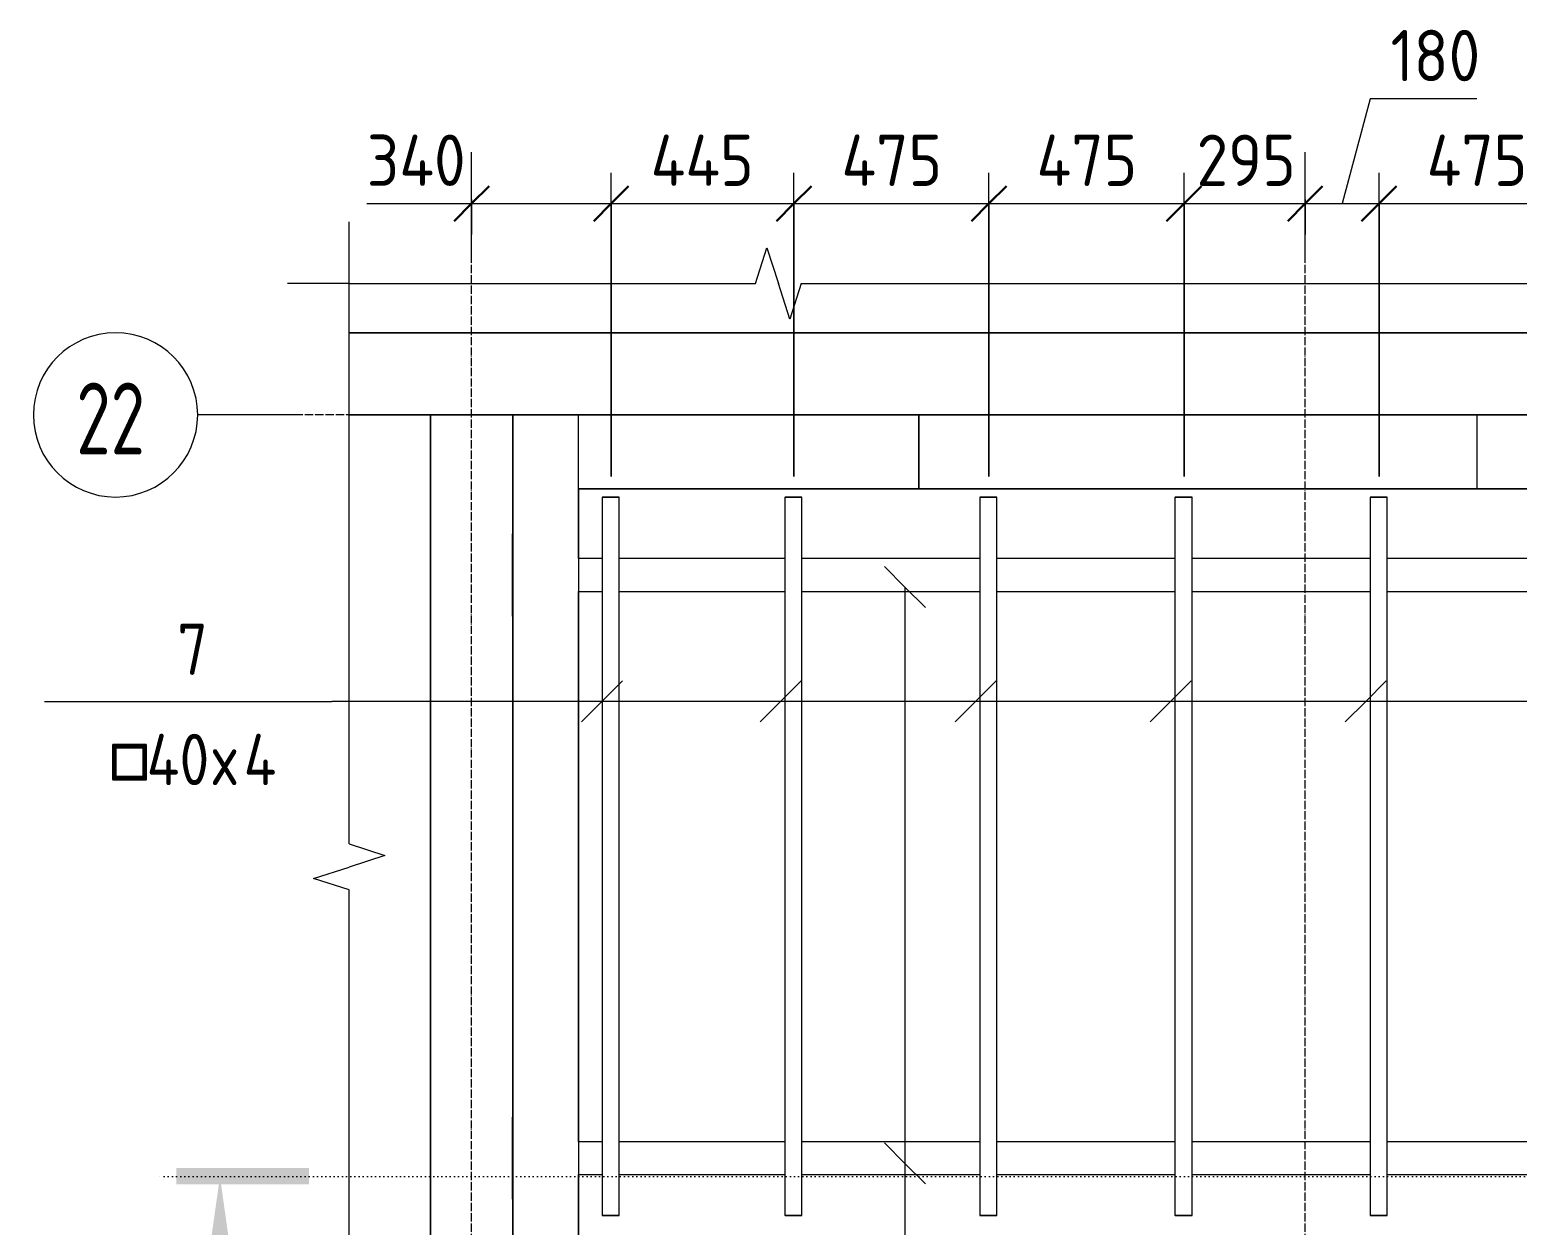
# Model space of a CAD drawing. Header units: millimetres. Extents: x 1343 to 81479, y -38120 to 27770.
# Drawn here: x 36761 to 40383, y 4876 to 7788 of the extents above; entities that cross this region are included whole.
import ezdxf

# ---------------------------------------------------------------- set-up
doc = ezdxf.new("R2010")
doc.units = ezdxf.units.MM
doc.linetypes.add('02 Штрихпунктирная _20 мм_', pattern=[25, 20, -2.5, 0, -2.5])
doc.linetypes.add('04 Пунктир 10мм', pattern=[10, 0, -10])
for name, color, linetype, lineweight in [('AA_Dim', 7, 'Continuous', 9), ('AA_Dim-50', 7, 'Continuous', 9), ('AA_Oformlenie', 7, 'Continuous', 9), ('AA_Razrez', 7, 'Continuous', 9), ('AA_Vinoska', 7, 'Continuous', 9), ('AF_Balki', 7, 'Continuous', 20), ('AF_Okno', 7, 'Continuous', 20), ('AF_Stena_Опалубка_Существующая', 253, 'Continuous', 20), ('Оси', 7, 'Continuous', 9)]:
    doc.layers.add(name, color=color, linetype=linetype, lineweight=lineweight)
doc.styles.add('ISOCPEUR_6', font='isocpeur.TTF', dxfattribs={"width": 0.7, "height": 175})
doc.styles.add('ISOCPEUR_7', font='isocpeur.TTF', dxfattribs={"width": 0.9, "height": 125})
doc.styles.add('ISOCPEUR_8', font='isocpeur.TTF', dxfattribs={"width": 0.85, "height": 125})
doc.styles.add('ISOCPEUR_9', font='isocpeur.TTF', dxfattribs={"width": 0.85, "height": 125})
doc.dimstyles.new('05_Округл_5мм__прозр__3', dxfattribs={"dimscale": 304.8, "dimtxt": 125.344371, "dimasz": 0.278871, "dimexe": 0.246063, "dimexo": 0.164042, "dimgap": 0.016404, "dimtad": 1, "dimdec": 0, "dimrnd": 5, "dimdsep": 46, "dimtxsty": 'ISOCPEUR_7', "dimblk1": 'OBLIQUE', "dimblk2": 'OBLIQUE', "dimsah": 1, "dimcen": 0.09, "dimdle": 0.246063, "dimazin": 0, "dimtfac": 1, "dimtdec": 4, "dimtix": 1, "dimtmove": 1, "dimatfit": 3, "dimfxl": 1, "dimtvp": 1, "dimtolj": 1, "dimtzin": 0, "dimlwd": 18, "dimlwe": 18, "dimarcsym": 2})
doc.dimstyles.new('05_Округл_5мм__прозр__4', dxfattribs={"dimscale": 304.8, "dimtxt": 125.344371, "dimasz": 0.278871, "dimexe": 0.246063, "dimexo": 0.164042, "dimgap": 0.016404, "dimtad": 1, "dimdec": 0, "dimrnd": 5, "dimdsep": 46, "dimtxsty": 'ISOCPEUR_7', "dimblk1": 'OBLIQUE', "dimblk2": 'OBLIQUE', "dimsah": 1, "dimcen": 0.09, "dimdle": 0.246063, "dimazin": 0, "dimtfac": 1, "dimtdec": 4, "dimtix": 1, "dimtmove": 0, "dimatfit": 3, "dimfxl": 1, "dimtvp": 1, "dimtolj": 1, "dimtzin": 0, "dimlwd": 18, "dimlwe": 18, "dimarcsym": 2})

# ---------------------------------------------------------------- blocks, each defined once
blk = doc.blocks.new('231_Проем прямоугольный _Окно_Стена_ - 231_Проем прямоугольный _Окно_Стена_-4129284-КР_ПЛ_Км_2')
at = {"layer": 'AF_Okno', "color": 254}
blk.add_line((-555, 320), (805, 320), dxfattribs=at)
blk = doc.blocks.new('253_Профиль гнутый сварной квадратный _НесКаркас_Балка_ - Балка_80х6-4080235-КР_ПЛ_Км_2')
at = {"layer": 'AF_Balki'}
for p, q in [((-22802.2, 5080), (-22860.1, 5080)), ((-22357.2, 5080), (-22760.6, 5080)), ((-21882.2, 5080), (-22315.6, 5080)), ((-21407.2, 5080), (-21840.6, 5080)), ((-20932.2, 5080), (-21365.6, 5080)), ((-20457.2, 5080), (-20890.6, 5080)), ((-19982.2, 5080), (-20415.6, 5080)), ((-19507.1, 5080), (-19940.6, 5080)), ((-19273.7, 5080), (-19465.6, 5080)), ((-19276.8, 5080), (-19273.7, 5080)), ((-19273, 5068), (-19273, 5012)), ((-22860.1, 5000), (-22802.2, 5000)), ((-22760.6, 5000), (-22357.2, 5000)), ((-22315.6, 5000), (-21882.2, 5000)), ((-21840.6, 5000), (-21407.2, 5000)), ((-21365.6, 5000), (-20932.2, 5000)), ((-20890.6, 5000), (-20457.2, 5000)), ((-20415.6, 5000), (-19982.2, 5000)), ((-19940.6, 5000), (-19507.1, 5000)), ((-19465.6, 5000), (-19273.7, 5000)), ((-19273.7, 5000), (-19276.8, 5000))]:
    blk.add_line(p, q, dxfattribs=at)
for centre, start_param, end_param in [((-19273.7, 5068), 4.712389, 6.283185), ((-19273.7, 5012), 3.141593, 4.712389)]:
    blk.add_ellipse(centre, major_axis=(0, 12), ratio=0.055318, start_param=start_param, end_param=end_param, dxfattribs=at)
blk = doc.blocks.new('354_Прокат Лист _НесКаркас_РабПлоск_ - 354_Прокат Лист _НесКаркас_РабПлоск_-V27-КР_ПЛ_Км_2')
at = {"layer": 'AF_Balki'}
blk.add_line((-23020.1, 4940), (-23020.1, 5140), dxfattribs=at)
blk.add_line((-23020.1, 4940), (-23020.1, 5140), dxfattribs=at)
blk = doc.blocks.new('253_Профиль гнутый сварной квадратный _НесКаркас_Балка_ - Балка_80х6-4080535-КР_ПЛ_Км_2')
at = {"layer": 'AF_Balki'}
for p, q in [((-22802.2, 6500), (-22860.1, 6500)), ((-22357.2, 6500), (-22760.7, 6500)), ((-21882.2, 6500), (-22315.7, 6500)), ((-21407.2, 6500), (-21840.7, 6500)), ((-20932.2, 6500), (-21365.7, 6500)), ((-20457.2, 6500), (-20890.7, 6500)), ((-19982.2, 6500), (-20415.7, 6500)), ((-19507.1, 6500), (-19940.7, 6500)), ((-19273.7, 6500), (-19465.6, 6500)), ((-19276.8, 6500), (-19273.7, 6500)), ((-19273, 6488), (-19273, 6432)), ((-22860.1, 6420), (-22802.2, 6420)), ((-22760.9, 6420), (-22357.2, 6420)), ((-22315.9, 6420), (-21882.2, 6420)), ((-21840.9, 6420), (-21407.2, 6420)), ((-21365.9, 6420), (-20932.2, 6420)), ((-20890.9, 6420), (-20457.2, 6420)), ((-20415.9, 6420), (-19982.2, 6420)), ((-19940.9, 6420), (-19507.1, 6420)), ((-19465.8, 6420), (-19273.7, 6420)), ((-19273.7, 6420), (-19276.8, 6420))]:
    blk.add_line(p, q, dxfattribs=at)
for centre, start_param, end_param in [((-19273.7, 6488), 4.712389, 6.283185), ((-19273.7, 6432), 3.141593, 4.712389)]:
    blk.add_ellipse(centre, major_axis=(0, 12), ratio=0.055318, start_param=start_param, end_param=end_param, dxfattribs=at)
blk = doc.blocks.new('253_Профиль гнутый сварной квадратный _НесКаркас_Балка_ - Балка_40х4-4135807-КР_ПЛ_Км_2')
at = {"layer": 'AF_Balki'}
for p, q in [((-20932.2, 6650), (-20932.2, 4900)), ((-20932.2, 6650), (-20930.6, 6650)), ((-20932.2, 6650), (-20932.2, 6650)), ((-20927, 6650), (-20932, 6650)), ((-20930.6, 6650), (-20922, 6650)), ((-20927, 6650), (-20928.2, 6650)), ((-20927, 6650), (-20924.4, 6650)), ((-20924.7, 6650), (-20926.8, 6650)), ((-20922.3, 6650), (-20925.9, 6650)), ((-20900.8, 6650), (-20924.7, 6650)), ((-20924.4, 6650), (-20900.5, 6650)), ((-20898.4, 6650), (-20922.3, 6650)), ((-20922, 6650), (-20898.1, 6650)), ((-20892.7, 6650), (-20900.8, 6650)), ((-20900.5, 6650), (-20896.9, 6650)), ((-20895.6, 6650), (-20898.4, 6650)), ((-20898.1, 6650), (-20890.6, 6650)), ((-20896.2, 6650), (-20894.6, 6650)), ((-20890.6, 6650), (-20892.2, 6650)), ((-20890.6, 4900), (-20890.6, 6650)), ((-20932.2, 4900), (-20932.2, 4900)), ((-20930.6, 4900), (-20932.2, 4900)), ((-20932, 4900), (-20927, 4900)), ((-20922, 4900), (-20930.6, 4900)), ((-20928.2, 4900), (-20927, 4900)), ((-20924.4, 4900), (-20927, 4900)), ((-20926.8, 4900), (-20924.7, 4900)), ((-20925.9, 4900), (-20922.3, 4900)), ((-20924.7, 4900), (-20900.8, 4900)), ((-20900.5, 4900), (-20924.4, 4900)), ((-20922.3, 4900), (-20898.4, 4900)), ((-20898.1, 4900), (-20922, 4900)), ((-20900.8, 4900), (-20892.7, 4900)), ((-20896.9, 4900), (-20900.5, 4900)), ((-20898.4, 4900), (-20895.6, 4900)), ((-20890.6, 4900), (-20898.1, 4900)), ((-20894.6, 4900), (-20896.2, 4900)), ((-20892.2, 4900), (-20890.6, 4900))]:
    blk.add_line(p, q, dxfattribs=at)
blk = doc.blocks.new('253_Профиль гнутый сварной квадратный _НесКаркас_Балка_ - Балка_40х4-4135808-КР_ПЛ_Км_2')
at = {"layer": 'AF_Balki'}
for p, q in [((-21407.2, 6650), (-21407.2, 4900)), ((-21407.2, 6650), (-21405.6, 6650)), ((-21407.2, 6650), (-21407.2, 6650)), ((-21399.7, 6650), (-21407, 6650)), ((-21405.6, 6650), (-21397, 6650)), ((-21401.6, 6650), (-21403.2, 6650)), ((-21402.2, 6650), (-21399.4, 6650)), ((-21397.3, 6650), (-21400.9, 6650)), ((-21375.8, 6650), (-21399.7, 6650)), ((-21399.4, 6650), (-21375.5, 6650)), ((-21373.4, 6650), (-21397.3, 6650)), ((-21397, 6650), (-21373.1, 6650)), ((-21367.7, 6650), (-21375.8, 6650)), ((-21375.5, 6650), (-21371.9, 6650)), ((-21370.6, 6650), (-21373.4, 6650)), ((-21373.1, 6650), (-21365.6, 6650)), ((-21371.2, 6650), (-21369.6, 6650)), ((-21365.6, 6650), (-21367.2, 6650)), ((-21365.6, 4900), (-21365.6, 6650)), ((-21407.2, 4900), (-21407.2, 4900)), ((-21405.6, 4900), (-21407.2, 4900)), ((-21407, 4900), (-21399.7, 4900)), ((-21397, 4900), (-21405.6, 4900)), ((-21403.2, 4900), (-21401.6, 4900)), ((-21399.4, 4900), (-21402.2, 4900)), ((-21400.9, 4900), (-21397.3, 4900)), ((-21399.7, 4900), (-21375.8, 4900)), ((-21375.5, 4900), (-21399.4, 4900)), ((-21397.3, 4900), (-21373.4, 4900)), ((-21373.1, 4900), (-21397, 4900)), ((-21375.8, 4900), (-21367.7, 4900)), ((-21371.9, 4900), (-21375.5, 4900)), ((-21373.4, 4900), (-21370.6, 4900)), ((-21365.6, 4900), (-21373.1, 4900)), ((-21369.6, 4900), (-21371.2, 4900)), ((-21367.2, 4900), (-21365.6, 4900))]:
    blk.add_line(p, q, dxfattribs=at)
blk = doc.blocks.new('253_Профиль гнутый сварной квадратный _НесКаркас_Балка_ - Балка_40х4-4135809-КР_ПЛ_Км_2')
at = {"layer": 'AF_Balki'}
for p, q in [((-21882.2, 6650), (-21882.2, 4900)), ((-21882.2, 6650), (-21880.6, 6650)), ((-21882.2, 6650), (-21882.2, 6650)), ((-21874.7, 6650), (-21882, 6650)), ((-21880.6, 6650), (-21872, 6650)), ((-21876.6, 6650), (-21878.2, 6650)), ((-21877.2, 6650), (-21874.4, 6650)), ((-21872.3, 6650), (-21875.9, 6650)), ((-21850.8, 6650), (-21874.7, 6650)), ((-21874.4, 6650), (-21850.5, 6650)), ((-21848.4, 6650), (-21872.3, 6650)), ((-21872, 6650), (-21848.1, 6650)), ((-21842.7, 6650), (-21850.8, 6650)), ((-21850.5, 6650), (-21846.9, 6650)), ((-21845.6, 6650), (-21848.4, 6650)), ((-21848.1, 6650), (-21840.6, 6650)), ((-21846.2, 6650), (-21844.6, 6650)), ((-21840.6, 6650), (-21842.2, 6650)), ((-21840.6, 4900), (-21840.6, 6650)), ((-21882.2, 4900), (-21882.2, 4900)), ((-21880.6, 4900), (-21882.2, 4900)), ((-21882, 4900), (-21874.7, 4900)), ((-21872, 4900), (-21880.6, 4900)), ((-21878.2, 4900), (-21876.6, 4900)), ((-21874.4, 4900), (-21877.2, 4900)), ((-21875.9, 4900), (-21872.3, 4900)), ((-21874.7, 4900), (-21850.8, 4900)), ((-21850.5, 4900), (-21874.4, 4900)), ((-21872.3, 4900), (-21848.4, 4900)), ((-21848.1, 4900), (-21872, 4900)), ((-21850.8, 4900), (-21842.7, 4900)), ((-21846.9, 4900), (-21850.5, 4900)), ((-21848.4, 4900), (-21845.6, 4900)), ((-21840.6, 4900), (-21848.1, 4900)), ((-21844.6, 4900), (-21846.2, 4900)), ((-21842.2, 4900), (-21840.6, 4900))]:
    blk.add_line(p, q, dxfattribs=at)
blk = doc.blocks.new('253_Профиль гнутый сварной квадратный _НесКаркас_Балка_ - Балка_40х4-4135810-КР_ПЛ_Км_2')
at = {"layer": 'AF_Balki'}
for p, q in [((-22357.2, 6650), (-22357.2, 4900)), ((-22357.2, 6650), (-22355.6, 6650)), ((-22357.2, 6650), (-22357.2, 6650)), ((-22349.7, 6650), (-22356.4, 6650)), ((-22355.6, 6650), (-22347, 6650)), ((-22351.6, 6650), (-22353.2, 6650)), ((-22352.2, 6650), (-22349.4, 6650)), ((-22347.3, 6650), (-22350.9, 6650)), ((-22325.8, 6650), (-22349.7, 6650)), ((-22349.4, 6650), (-22325.5, 6650)), ((-22323.4, 6650), (-22347.3, 6650)), ((-22347, 6650), (-22323.1, 6650)), ((-22319, 6650), (-22325.8, 6650)), ((-22325.5, 6650), (-22321.9, 6650)), ((-22320.6, 6650), (-22323.4, 6650)), ((-22323.1, 6650), (-22315.6, 6650)), ((-22321.2, 6650), (-22319.6, 6650)), ((-22317.7, 6650), (-22318.6, 6650)), ((-22315.6, 6650), (-22317.2, 6650)), ((-22315.6, 4900), (-22315.6, 6650)), ((-22357.2, 4900), (-22357.2, 4900)), ((-22355.6, 4900), (-22357.2, 4900)), ((-22356.4, 4900), (-22349.7, 4900)), ((-22347, 4900), (-22355.6, 4900)), ((-22353.2, 4900), (-22351.6, 4900)), ((-22349.4, 4900), (-22352.2, 4900)), ((-22350.9, 4900), (-22347.3, 4900)), ((-22349.7, 4900), (-22325.8, 4900)), ((-22325.5, 4900), (-22349.4, 4900)), ((-22347.3, 4900), (-22323.4, 4900)), ((-22323.1, 4900), (-22347, 4900)), ((-22325.8, 4900), (-22319, 4900)), ((-22321.9, 4900), (-22325.5, 4900)), ((-22323.4, 4900), (-22320.6, 4900)), ((-22315.6, 4900), (-22323.1, 4900)), ((-22319.6, 4900), (-22321.2, 4900)), ((-22318.6, 4900), (-22317.7, 4900)), ((-22317.2, 4900), (-22315.6, 4900))]:
    blk.add_line(p, q, dxfattribs=at)
blk = doc.blocks.new('253_Профиль гнутый сварной квадратный _НесКаркас_Балка_ - Балка_40х4-4082985-КР_ПЛ_Км_2')
at = {"layer": 'AF_Balki'}
for p, q in [((-22802.2, 6650), (-22802.2, 4900)), ((-22802.2, 6650), (-22800.6, 6650)), ((-22802.2, 6650), (-22802.2, 6650)), ((-22794.7, 6650), (-22802, 6650)), ((-22800.6, 6650), (-22792, 6650)), ((-22796.6, 6650), (-22798.2, 6650)), ((-22797.2, 6650), (-22794.4, 6650)), ((-22792.3, 6650), (-22795.9, 6650)), ((-22770.8, 6650), (-22794.7, 6650)), ((-22794.4, 6650), (-22770.5, 6650)), ((-22768.4, 6650), (-22792.3, 6650)), ((-22792, 6650), (-22768.1, 6650)), ((-22762.7, 6650), (-22770.5, 6650)), ((-22770.5, 6650), (-22766.9, 6650)), ((-22765.6, 6650), (-22768.4, 6650)), ((-22768.1, 6650), (-22760.6, 6650)), ((-22766.2, 6650), (-22764.6, 6650)), ((-22760.6, 6650), (-22762.2, 6650)), ((-22760.6, 4900), (-22760.6, 6650)), ((-22802.2, 4900), (-22802.2, 4900)), ((-22800.6, 4900), (-22802.2, 4900)), ((-22802, 4900), (-22794.7, 4900)), ((-22792, 4900), (-22800.6, 4900)), ((-22798.2, 4900), (-22796.6, 4900)), ((-22794.4, 4900), (-22797.2, 4900)), ((-22795.9, 4900), (-22792.3, 4900)), ((-22794.7, 4900), (-22770.8, 4900)), ((-22770.5, 4900), (-22794.4, 4900)), ((-22792.3, 4900), (-22768.4, 4900)), ((-22768.1, 4900), (-22792, 4900)), ((-22770.5, 4900), (-22762.7, 4900)), ((-22766.9, 4900), (-22770.5, 4900)), ((-22768.4, 4900), (-22765.6, 4900)), ((-22760.6, 4900), (-22768.1, 4900)), ((-22764.6, 4900), (-22766.2, 4900)), ((-22762.2, 4900), (-22760.6, 4900))]:
    blk.add_line(p, q, dxfattribs=at)
blk = doc.blocks.new('011_Прямоугольник обрыва _ЭлУзла_ - 011_Прямоугольник обрыва _ЭлУзла_-4089323-КР_ПЛ_Км_2')
at = {"layer": 'AA_Oformlenie'}
for p, q in [((4182.2, 4207.4), (4182.2, 1476.3)), ((4182.2, 1364.9), (4182.2, 0)), ((3081.7, 0), (1101.9, 0)), ((4182.2, 0), (3193, 0))]:
    blk.add_line(p, q, dxfattribs=at)
blk = doc.blocks.new('Разрез - Номер узла_ спереди-394134-КР_ПЛ_Км_2')
at = {"layer": 'AA_Razrez'}
for points in [[(7.329, 0.404), (7.329, -0.394), (0.873, -0.394), (0.873, 0.404)], [(3.497, -3.533), (2.503, -3.533), (3, 0)]]:
    blk.add_hatch(color=256, dxfattribs=at).paths.add_polyline_path(points)
for p, q in [((2.503, -3.533), (3.497, -3.533)), ((3, -3), (3, -7.096))]:
    blk.add_line(p, q, dxfattribs=at)
blk = doc.blocks.new('Ось сетки - d_4мм-2765513-КР_ПЛ_Км_2')
at = {"layer": 'Оси'}
for start, end in [(360, 180), (360, 180), (180, 360), (180, 360)]:
    blk.add_arc((0, 0), 4, start, end, dxfattribs=at)
blk = doc.blocks.new('DIMBLOCK73-КР_ПЛ_Км_2')
at = {"layer": 'AA_Dim-50', "lineweight": 18}
for p, q in [((38176.7, 6700), (38176.7, 7439.7)), ((37581.4, 7364.7), (37875, 7364.7)), ((37761.7, 7364.7), (38176.7, 7364.7)), ((37836.7, 7374.8), (37836.7, 7289.7)), ((37836.7, 7364.7), (37836.7, 7374.8)), ((37875, 7364.7), (38006.7, 7364.7)), ((38176.7, 7364.7), (38176.7, 6700))]:
    blk.add_line(p, q, dxfattribs=at)
at = {"layer": 'AA_Dim-50', "lineweight": 30}
for p, q in [((37836.7, 7364.7), (37879.2, 7407.2)), ((38176.7, 7364.7), (38219.2, 7407.2)), ((37836.7, 7364.7), (37794.2, 7322.2)), ((38176.7, 7364.7), (38134.2, 7322.2))]:
    blk.add_line(p, q, dxfattribs=at)
at = {"layer": 'AA_Dim-50', "color": 0, "lineweight": 18, "insert": (37581.4, 7532.6), "char_height": 125, "width": 292.313, "attachment_point": 1, "line_spacing_factor": 1.135194, "style": 'ISOCPEUR_7'}
blk.add_mtext('340', dxfattribs=at)
blk = doc.blocks.new('_Oblique')
at = {"color": 0, "linetype": 'ByBlock', "lineweight": -2}
blk.add_line((-0.5, -0.5), (0.5, 0.5), dxfattribs=at)
blk = doc.blocks.new('DIMBLOCK74-КР_ПЛ_Км_2')
at = {"layer": 'AA_Dim-50', "lineweight": 18}
for p, q in [((38176.7, 6700), (38176.7, 7439.7)), ((38621.7, 6700), (38621.7, 7439.7)), ((38176.7, 7364.7), (38621.7, 7364.7)), ((38176.7, 7364.7), (38176.7, 6700)), ((38621.7, 7364.7), (38621.7, 6700))]:
    blk.add_line(p, q, dxfattribs=at)
at = {"layer": 'AA_Dim-50', "lineweight": 30}
for p, q in [((38176.7, 7364.7), (38219.2, 7407.2)), ((38621.7, 7364.7), (38664.2, 7407.2)), ((38176.7, 7364.7), (38134.2, 7322.2)), ((38621.7, 7364.7), (38579.2, 7322.2))]:
    blk.add_line(p, q, dxfattribs=at)
at = {"layer": 'AA_Dim-50', "color": 0, "lineweight": 18, "insert": (38272.7, 7532.6), "char_height": 125, "width": 303.664, "attachment_point": 1, "line_spacing_factor": 1.135194, "style": 'ISOCPEUR_7'}
blk.add_mtext('445', dxfattribs=at)
blk = doc.blocks.new('DIMBLOCK75-КР_ПЛ_Км_2')
at = {"layer": 'AA_Dim-50', "lineweight": 18}
for p, q in [((38621.7, 6700), (38621.7, 7439.7)), ((39096.7, 6700), (39096.7, 7439.7)), ((38621.7, 7364.7), (39096.7, 7364.7)), ((38621.7, 7364.7), (38621.7, 6700)), ((39096.7, 7364.7), (39096.7, 6700))]:
    blk.add_line(p, q, dxfattribs=at)
at = {"layer": 'AA_Dim-50', "lineweight": 30}
for p, q in [((38621.7, 7364.7), (38664.2, 7407.2)), ((39096.7, 7364.7), (39139.2, 7407.2)), ((38621.7, 7364.7), (38579.2, 7322.2)), ((39096.7, 7364.7), (39054.2, 7322.2))]:
    blk.add_line(p, q, dxfattribs=at)
at = {"layer": 'AA_Dim-50', "color": 0, "lineweight": 18, "insert": (38737.4, 7532.6), "char_height": 125, "width": 292.313, "attachment_point": 1, "line_spacing_factor": 1.135194, "style": 'ISOCPEUR_7'}
blk.add_mtext('475', dxfattribs=at)
blk = doc.blocks.new('DIMBLOCK76-КР_ПЛ_Км_2')
at = {"layer": 'AA_Dim-50', "lineweight": 18}
for p, q in [((39096.7, 6700), (39096.7, 7439.7)), ((39571.7, 6700), (39571.7, 7439.7)), ((39096.7, 7364.7), (39571.7, 7364.7)), ((39096.7, 7364.7), (39096.7, 6700)), ((39571.7, 7364.7), (39571.7, 6700))]:
    blk.add_line(p, q, dxfattribs=at)
at = {"layer": 'AA_Dim-50', "lineweight": 30}
for p, q in [((39096.7, 7364.7), (39139.2, 7407.2)), ((39571.7, 7364.7), (39614.2, 7407.2)), ((39096.7, 7364.7), (39054.2, 7322.2)), ((39571.7, 7364.7), (39529.2, 7322.2))]:
    blk.add_line(p, q, dxfattribs=at)
at = {"layer": 'AA_Dim-50', "color": 0, "lineweight": 18, "insert": (39212.4, 7532.6), "char_height": 125, "width": 292.313, "attachment_point": 1, "line_spacing_factor": 1.135194, "style": 'ISOCPEUR_7'}
blk.add_mtext('475', dxfattribs=at)
blk = doc.blocks.new('DIMBLOCK77-КР_ПЛ_Км_2')
at = {"layer": 'AA_Dim-50', "lineweight": 18}
for p, q in [((39571.7, 6700), (39571.7, 7439.7)), ((39571.7, 7364.7), (39866.7, 7364.7)), ((39571.7, 7364.7), (39571.7, 6700)), ((39866.7, 7374.8), (39866.7, 7289.7)), ((39866.7, 7364.7), (39866.7, 7374.8))]:
    blk.add_line(p, q, dxfattribs=at)
at = {"layer": 'AA_Dim-50', "lineweight": 30}
for p, q in [((39571.7, 7364.7), (39614.2, 7407.2)), ((39866.7, 7364.7), (39909.2, 7407.2)), ((39571.7, 7364.7), (39529.2, 7322.2)), ((39866.7, 7364.7), (39824.2, 7322.2))]:
    blk.add_line(p, q, dxfattribs=at)
at = {"layer": 'AA_Dim-50', "color": 0, "lineweight": 18, "insert": (39602.2, 7532.6), "char_height": 125, "width": 280.961, "attachment_point": 1, "line_spacing_factor": 1.135194, "style": 'ISOCPEUR_7'}
blk.add_mtext('295', dxfattribs=at)
blk = doc.blocks.new('DIMBLOCK78-КР_ПЛ_Км_2')
at = {"layer": 'AA_Dim-50', "lineweight": 18}
for p, q in [((40024.6, 7619.7), (39956.7, 7364.7)), ((40285.1, 7619.7), (40024.6, 7619.7)), ((40046.7, 6700), (40046.7, 7439.7)), ((39866.7, 7374.8), (39866.7, 7289.7)), ((39866.7, 7364.7), (39866.7, 7374.8)), ((39866.7, 7364.7), (40046.7, 7364.7)), ((40046.7, 7364.7), (40046.7, 6700))]:
    blk.add_line(p, q, dxfattribs=at)
at = {"layer": 'AA_Dim-50', "lineweight": 30}
for p, q in [((39866.7, 7364.7), (39909.2, 7407.2)), ((40046.7, 7364.7), (40089.2, 7407.2)), ((39866.7, 7364.7), (39824.2, 7322.2)), ((40046.7, 7364.7), (40004.2, 7322.2))]:
    blk.add_line(p, q, dxfattribs=at)
at = {"layer": 'AA_Dim-50', "color": 0, "lineweight": 18, "insert": (40074.6, 7787.6), "char_height": 125, "width": 252.581, "attachment_point": 1, "line_spacing_factor": 1.135194, "style": 'ISOCPEUR_7'}
blk.add_mtext('180', dxfattribs=at)
blk = doc.blocks.new('DIMBLOCK79-КР_ПЛ_Км_2')
at = {"layer": 'AA_Dim-50', "lineweight": 18}
for p, q in [((40046.7, 6700), (40046.7, 7439.7)), ((40521.7, 6700), (40521.7, 7439.7)), ((40046.7, 7364.7), (40521.7, 7364.7)), ((40046.7, 7364.7), (40046.7, 6700)), ((40521.7, 7364.7), (40521.7, 6700))]:
    blk.add_line(p, q, dxfattribs=at)
at = {"layer": 'AA_Dim-50', "lineweight": 30}
for p, q in [((40046.7, 7364.7), (40089.2, 7407.2)), ((40521.7, 7364.7), (40564.2, 7407.2)), ((40046.7, 7364.7), (40004.2, 7322.2)), ((40521.7, 7364.7), (40479.2, 7322.2))]:
    blk.add_line(p, q, dxfattribs=at)
at = {"layer": 'AA_Dim-50', "color": 0, "lineweight": 18, "insert": (40162.4, 7532.6), "char_height": 125, "width": 292.313, "attachment_point": 1, "line_spacing_factor": 1.135194, "style": 'ISOCPEUR_7'}
blk.add_mtext('475', dxfattribs=at)
blk = doc.blocks.new('043_М_Балки_Полка - Позиция_Наименование_дп14 _засечка_-3988863-КР_ПЛ_Км_2')
at = {"layer": 'AA_Vinoska'}
blk.add_line((-7, 0), (7, 0), dxfattribs=at)

msp = doc.modelspace()

# ---------------------------------------------------------------- linework, layer by layer
at = {"layer": 'AA_Razrez', "linetype": '04 Пунктир 10мм'}
msp.add_line((42521.6933, 4995.5005), (37073.8813, 4995.5005), dxfattribs=at)
at = {"layer": 'AA_Vinoska'}
for p, q in [((37538.5832, 7170), (37538.5832, 7320)), ((38527.8268, 7170), (38555.9811, 7256.6501)), ((38555.9811, 7256.6501), (38584.1355, 7170)), ((37538.5832, 7170), (37388.5832, 7170)), ((38611.6355, 7083.3975), (38584.1355, 7170)), ((38639.1355, 7170), (38611.6355, 7083.3975)), ((38892.0256, 6430.8581), (38842.0256, 6480.8581)), ((38892.0256, 6430.8581), (38942.0256, 6380.8581)), ((38892.0256, 6430.8581), (38892.0256, 4199.9031)), ((38154.1087, 6152.1752), (38204.1087, 6202.1752)), ((38589.1087, 6152.1752), (38639.1087, 6202.1752)), ((39064.1087, 6152.1752), (39114.1087, 6202.1752)), ((39539.1087, 6152.1752), (39589.1087, 6202.1752)), ((40014.1087, 6152.1752), (40064.1087, 6202.1752)), ((41439.1316, 6152.1752), (37496.2263, 6152.1752)), ((40964.1087, 6152.1752), (37496.2263, 6152.1752)), ((40489.1087, 6152.1752), (37496.2263, 6152.1752)), ((40014.1087, 6152.1752), (37496.2263, 6152.1752)), ((39539.1087, 6152.1752), (37496.2263, 6152.1752)), ((38154.1087, 6152.1752), (37496.2263, 6152.1752)), ((39064.1087, 6152.1752), (37496.2263, 6152.1752)), ((38589.1087, 6152.1752), (37496.2263, 6152.1752)), ((38154.1087, 6152.1752), (38104.1087, 6102.1752)), ((38589.1087, 6152.1752), (38539.1087, 6102.1752)), ((39064.1087, 6152.1752), (39014.1087, 6102.1752)), ((39539.1087, 6152.1752), (39489.1087, 6102.1752)), ((40014.1087, 6152.1752), (39964.1087, 6102.1752)), ((37538.5832, 5805.0587), (37625.2334, 5776.9043)), ((37625.2334, 5776.9043), (37538.5832, 5748.75)), ((37451.9807, 5721.25), (37538.5832, 5748.75)), ((37538.5832, 5693.75), (37451.9807, 5721.25)), ((38891.9061, 5027.1682), (38841.9061, 5077.1682)), ((38891.9061, 5027.1682), (38941.9061, 4977.1682)), ((38891.9061, 5027.1682), (38891.9061, 4199.9031))]:
    msp.add_line(p, q, dxfattribs=at)
at = {"layer": 'AF_Stena_Опалубка_Существующая', "color": 254}
for p, q in [((41720.7922, 7050), (37538.5832, 7050)), ((37538.5832, 7050), (41720.7922, 7050)), ((41720.7922, 6850), (37538.5832, 6850)), ((37538.5832, 6850), (38925.5476, 6850)), ((37736.7426, 6850), (37538.5832, 6850)), ((37538.5832, 6850), (41720.7922, 6850)), ((37538.5832, 6850), (37936.7426, 6850)), ((37538.5832, 6850), (37936.7426, 6850)), ((37736.7426, 1485), (37736.7426, 6850)), ((37736.7426, 6850), (37736.7426, 1485)), ((37736.7426, 6850), (37936.7426, 6850)), ((41720.7922, 6850), (37936.7426, 6850)), ((37936.7426, 6850), (41720.7922, 6850)), ((38096.7426, 6850), (37936.7426, 6850)), ((37936.7426, 6670), (37936.7426, 6850)), ((37936.7426, 6850), (37936.7426, 6670)), ((37936.7426, 4670), (37936.7426, 6850)), ((37936.7426, 6850), (37936.7426, 1485)), ((37936.7426, 6850), (37936.7426, 1485)), ((37936.7426, 6850), (38096.7426, 6850)), ((37936.7426, 6670), (37936.7426, 6850)), ((37936.7426, 6850), (37936.7426, 1485)), ((37936.7426, 1485), (37936.7426, 6850)), ((38096.7426, 6499.9835), (38096.7426, 6850)), ((38925.5476, 6850), (38096.7426, 6850)), ((38096.7426, 6670), (38096.7426, 6850)), ((38925.5476, 6850), (40285.5476, 6850)), ((40285.5476, 6850), (38925.5476, 6850)), ((38925.5476, 6850), (38925.5476, 6670)), ((38925.5476, 6670), (38925.5476, 6850)), ((40285.5476, 6850), (41720.7922, 6850)), ((41720.7922, 6850), (40285.5476, 6850)), ((40285.5476, 6670), (40285.5476, 6850)), ((40285.5476, 6670), (40285.5476, 6850)), ((37936.7426, 1485), (37936.7426, 6670)), ((41720.7922, 6670), (38096.7426, 6670)), ((38096.7426, 6670), (38096.7426, 4830)), ((38096.7426, 6670), (38925.5476, 6670)), ((38925.5476, 6670), (40285.5476, 6670)), ((40285.5476, 6670), (41720.7922, 6670)), ((38096.7426, 5079.9835), (38096.7426, 6420)), ((38096.7426, 4830), (38096.7426, 5000))]:
    msp.add_line(p, q, dxfattribs=at)
at = {"layer": 'Оси'}
for p, q in [((37836.7426, 7240), (37836.7426, 7490)), ((39866.7426, 7240), (39866.7426, 7490)), ((37419.6078, 6850), (37169.6078, 6850))]:
    msp.add_line(p, q, dxfattribs=at)
at = {"layer": 'Оси', "linetype": '02 Штрихпунктирная _20 мм_'}
for p, q in [((37836.7426, 1070.7183), (37836.7426, 7240)), ((39866.7426, 1070.7183), (39866.7426, 7240)), ((41768.0875, 6850), (37419.6078, 6850))]:
    msp.add_line(p, q, dxfattribs=at)

# ---------------------------------------------------------------- block references
at = {"layer": 'AA_Oformlenie', "rotation": 180}
msp.add_blockref('011_Прямоугольник обрыва _ЭлУзла_ - 011_Прямоугольник обрыва _ЭлУзла_-4089323-КР_ПЛ_Км_2', (41720.7922, 7170), dxfattribs=at)
at = {"layer": 'AA_Razrez', "xscale": 49.99999999999998, "yscale": 49.99999999999998, "zscale": 49.99999999999998}
msp.add_blockref('Разрез - Номер узла_ спереди-394134-КР_ПЛ_Км_2', (37073.8813, 4995.5005), dxfattribs=at)
at = {"layer": 'AA_Vinoska', "xscale": 49.99999999999998, "yscale": 49.99999999999998, "zscale": 49.99999999999998}
msp.add_blockref('043_М_Балки_Полка - Позиция_Наименование_дп14 _засечка_-3988863-КР_ПЛ_Км_2', (37146.2263, 6152.1752), dxfattribs=at)
at = {"layer": 'AF_Balki'}
for name, p in [('253_Профиль гнутый сварной квадратный _НесКаркас_Балка_ - Балка_40х4-4082985-КР_ПЛ_Км_2', (60956.8042, 0)), ('253_Профиль гнутый сварной квадратный _НесКаркас_Балка_ - Балка_40х4-4135810-КР_ПЛ_Км_2', (60956.8042, 0)), ('253_Профиль гнутый сварной квадратный _НесКаркас_Балка_ - Балка_40х4-4135809-КР_ПЛ_Км_2', (60956.8042, 0)), ('253_Профиль гнутый сварной квадратный _НесКаркас_Балка_ - Балка_40х4-4135808-КР_ПЛ_Км_2', (60956.8042, 0)), ('253_Профиль гнутый сварной квадратный _НесКаркас_Балка_ - Балка_40х4-4135807-КР_ПЛ_Км_2', (60956.8042, 0)), ('354_Прокат Лист _НесКаркас_РабПлоск_ - 354_Прокат Лист _НесКаркас_РабПлоск_-V27-КР_ПЛ_Км_2', (60956.8042, 1420)), ('253_Профиль гнутый сварной квадратный _НесКаркас_Балка_ - Балка_80х6-4080535-КР_ПЛ_Км_2', (60956.8042, 0)), ('354_Прокат Лист _НесКаркас_РабПлоск_ - 354_Прокат Лист _НесКаркас_РабПлоск_-V27-КР_ПЛ_Км_2', (60956.8042, 0)), ('253_Профиль гнутый сварной квадратный _НесКаркас_Балка_ - Балка_80х6-4080235-КР_ПЛ_Км_2', (60956.8042, 0))]:
    msp.add_blockref(name, p, dxfattribs=at)
at = {"layer": 'AF_Okno', "color": 254, "rotation": 180}
msp.add_blockref('231_Проем прямоугольный _Окно_Стена_ - 231_Проем прямоугольный _Окно_Стена_-4129284-КР_ПЛ_Км_2', (39730.5476, 7170), dxfattribs=at)
at = {"layer": 'Оси', "xscale": 49.99999999999998, "yscale": 49.99999999999998, "zscale": 49.99999999999998, "rotation": 89.99999999999953}
msp.add_blockref('Ось сетки - d_4мм-2765513-КР_ПЛ_Км_2', (36969.6078, 6850), dxfattribs=at)

# ---------------------------------------------------------------- texts
at = {"layer": 'AA_Vinoska', "char_height": 125, "attachment_point": 1}
for s, insert, width, style in [('\\fISOCPEUR|b0|i0|c204|p34|;\\W.85;7', (37119.9815, 6341.8511), 91.993641, 'ISOCPEUR_8'), ('40', (37045.3497, 6073.3029), 194.208797, 'ISOCPEUR_8'), ('\\fISOCPEUR|b0|i0|c204|p34|;\\W.85;4', (37281.4903, 6073.3029), 102.215156, 'ISOCPEUR_8'), ('\\fISOCPEUR|b0|i0|c130|p34|;\\W.85;□', (36949.769, 6073.3029), 115.843844, 'ISOCPEUR_9'), ('\\fISOCPEUR|b0|i0|c204|p34|;\\W.85;х', (37205.588, 6073.3029), 91.993641, 'ISOCPEUR_8')]:
    msp.add_mtext(s, dxfattribs=dict(at, insert=insert, width=width, style=style))
at = {"layer": 'Оси', "insert": (36873.9942, 6928.5763), "char_height": 175, "width": 207.637062, "attachment_point": 1, "style": 'ISOCPEUR_6'}
msp.add_mtext('22', dxfattribs=at)

# ---------------------------------------------------------------- dimensions: what is measured, and where the dimension line sits
at = {"layer": 'AA_Dim', "lineweight": 18}
for base, p1, p2, override, picture, middle in [((40046.7426, 7364.7229), (39866.7426, 7424.827), (40046.7426, 6650), {"dimpost": '<>', "dimfxl": 795.460128}, 'DIMBLOCK78-КР_ПЛ_Км_2', (40200.9374, 7704.2294)), ((38176.7426, 7364.7229), (37836.7426, 7424.827), (38176.7426, 6650), {"dimpost": '<>', "dimfxl": 846.142314}, 'DIMBLOCK73-КР_ПЛ_Км_2', (37727.561, 7449.2294))]:
    dim = msp.add_linear_dim(base=base, p1=p1, p2=p2, dimstyle='05_Округл_5мм__прозр__3', override=override, dxfattribs=at)
    dim.commit()
    dim.dimension.update_dxf_attribs({"geometry": picture, "text_midpoint": middle, "dimtype": 160})
for base, p1, p2, override, picture, middle in [((38621.7426, 7364.7229), (38176.7426, 6650), (38621.7426, 6650), {"dimpost": '<>', "dimfxl": 445}, 'DIMBLOCK74-КР_ПЛ_Км_2', (38399.2426, 7432.2229)), ((39096.7426, 7364.7229), (38621.7426, 6650), (39096.7426, 6650), {"dimpost": '<>', "dimfxl": 475}, 'DIMBLOCK75-КР_ПЛ_Км_2', (38859.2426, 7432.2229)), ((39571.7426, 7364.7229), (39096.7426, 6650), (39571.7426, 6650), {"dimpost": '<>', "dimfxl": 475}, 'DIMBLOCK76-КР_ПЛ_Км_2', (39334.2426, 7432.2229)), ((39866.7426, 7364.7229), (39571.7426, 6650), (39866.7426, 7424.827), {"dimpost": '<>', "dimfxl": 829.084927}, 'DIMBLOCK77-КР_ПЛ_Км_2', (39719.2426, 7432.2229)), ((40521.7426, 7364.7229), (40046.7426, 6650), (40521.7426, 6650), {"dimpost": '<>', "dimfxl": 475}, 'DIMBLOCK79-КР_ПЛ_Км_2', (40284.2426, 7432.2229))]:
    dim = msp.add_linear_dim(base=base, p1=p1, p2=p2, dimstyle='05_Округл_5мм__прозр__4', override=override, dxfattribs=at)
    dim.commit()
    dim.dimension.update_dxf_attribs({"geometry": picture, "text_midpoint": middle})

doc.saveas('drawing.dxf')
